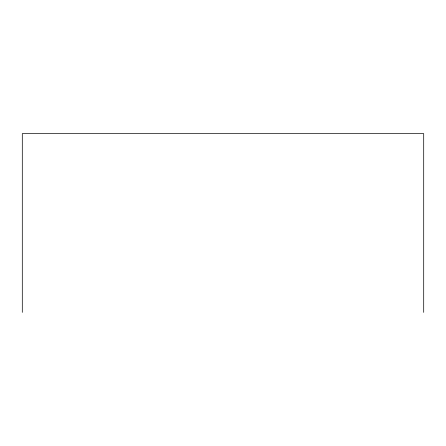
<?xml version="1.0" encoding="UTF-8"?>
<svg xmlns="http://www.w3.org/2000/svg" width="446" height="446" viewBox="0 0 446 446"><rect width="100%" height="100%" fill="white"/><g stroke="black" fill="none" stroke-linecap="round" stroke-linejoin="round"><path stroke-width="0.67" d="M423.7 312.384L423.7 133.616L22.3 133.616L22.3 312.384"/></g></svg>
